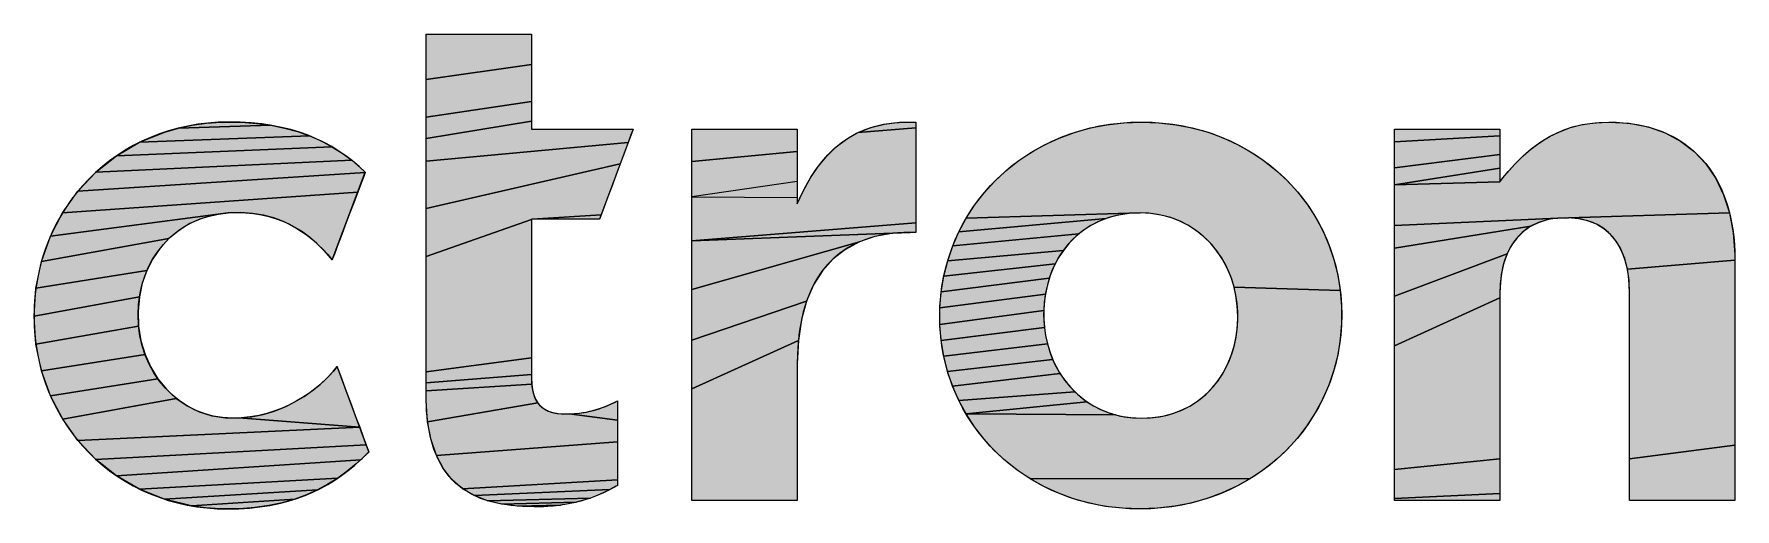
# Model space of a CAD drawing. Extents: x 0 to 420, y 0 to 297.
# Drawn here: x 301.72 to 311.43, y 33.35 to 36.06 of the extents above; entities that cross this region are included whole.
import ezdxf

# ---------------------------------------------------------------- set-up
doc = ezdxf.new("R2010")
doc.units = 0
doc.header["$LTSCALE"] = 23.1
doc.layers.get('0').update_dxf_attribs({"linetype": 'CONTINUOUS'})

# ---------------------------------------------------------------- blocks, each defined once
blk = doc.blocks.new('15988_TYCO_ELEC_HORIZ_BL0', base_point=(298.5958, 35.9609))
at = {"linetype": 'CONTINUOUS'}
for points in [[(304.5581, 36.0612), (304.5581, 36.0433), (304.5581, 36.0055), (304.5581, 35.9522), (304.5581, 35.888), (303.9557, 35.8015), (303.9557, 35.8894), (303.9557, 35.9616), (303.9557, 36.0159), (303.9557, 36.0501), (303.9557, 36.0619), (303.9591, 36.0619), (303.9849, 36.0619), (304.0317, 36.0619), (304.0943, 36.0619), (304.1677, 36.0619), (304.2468, 36.0619), (304.3266, 36.0619), (304.4019, 36.0619), (304.4677, 36.0619), (304.5189, 36.0619), (304.5504, 36.0619), (304.5572, 36.0619)], [(304.5581, 35.8176), (304.5581, 35.7454), (304.5581, 35.6761), (303.9557, 35.5869), (303.9557, 35.6999), (303.9557, 35.8015), (304.5581, 35.888)], [(304.5581, 35.6142), (304.5581, 35.5644), (303.9557, 35.4647), (303.9557, 35.5869), (304.5581, 35.6761)], [(303.356, 35.4511), (303.4177, 35.4182), (302.1875, 35.3661), (302.3194, 35.4433), (303.2906, 35.4799)], [(303.1478, 35.5246), (303.2213, 35.5044), (303.2906, 35.4799), (302.3194, 35.4433), (302.4639, 35.5021), (302.5406, 35.5241), (303.0697, 35.5403)], [(302.7862, 35.5582), (302.8292, 35.5589), (302.8527, 35.5587), (302.8988, 35.5575), (302.9868, 35.5513), (303.0697, 35.5403), (302.5406, 35.5241), (302.6199, 35.5409), (302.7018, 35.5523)], [(305.1267, 35.4855), (305.1104, 35.4417), (303.9557, 35.3354), (303.9557, 35.4647), (304.5581, 35.5644), (304.5581, 35.5311), (304.5581, 35.519), (304.5614, 35.519), (304.5711, 35.519), (304.6067, 35.519), (304.66, 35.519), (304.7262, 35.519), (304.8004, 35.519), (304.8777, 35.519), (304.9531, 35.519), (305.0217, 35.519), (305.0788, 35.519), (305.1193, 35.519), (305.1318, 35.519), (305.1383, 35.519), (305.1368, 35.5124)], [(306.7543, 35.5036), (306.7543, 35.4434), (306.7543, 35.3691), (306.7543, 35.2863), (306.7543, 35.2006), (306.7543, 35.1178), (306.7543, 35.0435), (306.7543, 34.9834), (305.475, 34.8806), (305.475, 35.0106), (305.475, 35.131), (306.0772, 35.1281), (306.0772, 35.1008), (306.0772, 35.0909), (306.1125, 35.1682), (306.152, 35.2399), (306.196, 35.3056), (306.2449, 35.3648), (306.2989, 35.4171), (306.3586, 35.4619), (306.4243, 35.4989), (306.7543, 35.5265)], [(306.0772, 35.5186), (306.0772, 35.5086), (306.0772, 35.4813), (306.0772, 35.4405), (306.0772, 35.39), (305.475, 35.3336), (305.475, 35.4109), (305.475, 35.4426), (305.475, 35.4691), (305.475, 35.4903), (305.475, 35.5058), (305.475, 35.5153), (305.475, 35.5186), (305.4787, 35.5186), (305.4891, 35.5186), (305.5056, 35.5186), (305.5275, 35.5186), (305.585, 35.5186), (305.656, 35.5186), (305.7352, 35.5186), (305.8171, 35.5186), (305.8962, 35.5186), (305.9673, 35.5186), (306.0247, 35.5186), (306.0467, 35.5186), (306.0632, 35.5186), (306.0736, 35.5186)], [(306.7543, 35.5585), (306.7543, 35.5547), (306.7543, 35.5438), (306.7543, 35.5265), (306.4243, 35.4989), (306.4964, 35.5275), (306.5751, 35.5473), (306.661, 35.5577)], [(307.9428, 35.555), (308.0432, 35.5589), (308.143, 35.5551), (308.2399, 35.5439), (308.3335, 35.5256), (308.4237, 35.5005), (308.5102, 35.4689), (308.5927, 35.431), (308.671, 35.3872), (308.7448, 35.3377), (308.8138, 35.2829), (308.8779, 35.2231), (308.9367, 35.1584), (308.99, 35.0893), (309.0375, 35.016), (309.079, 34.9388), (309.1142, 34.858), (309.1429, 34.7739), (309.1648, 34.6867), (309.1797, 34.5968), (308.5726, 34.6162), (308.5592, 34.6609), (308.5426, 34.704), (308.523, 34.7453), (308.5004, 34.7846), (308.475, 34.8218), (308.4468, 34.8567), (308.416, 34.8891), (308.3827, 34.9189), (308.3469, 34.9458), (308.3087, 34.9697), (308.2682, 34.9904), (308.2256, 35.0077), (308.1809, 35.0215), (308.1342, 35.0315), (308.0857, 35.0377), (308.0353, 35.0398), (307.0424, 35.0101), (307.0903, 35.0839), (307.144, 35.1537), (307.2032, 35.2189), (307.2677, 35.2794), (307.3373, 35.3348), (307.4116, 35.3848), (307.4904, 35.4292), (307.5734, 35.4675), (307.6604, 35.4996), (307.7512, 35.5251), (307.8454, 35.5437)], [(310.7134, 35.5589), (310.8303, 35.5518), (310.938, 35.531), (311.0359, 35.4968), (311.1239, 35.4499), (311.2016, 35.3906), (311.2688, 35.3194), (311.3249, 35.2369), (311.3699, 35.1435), (311.4033, 35.0397), (310.4232, 35.0101), (309.4895, 34.9686), (309.4895, 35.0898), (309.4895, 35.2004), (310.0916, 35.2183), (310.1009, 35.2301), (310.1394, 35.2769), (310.1803, 35.3221), (310.2238, 35.3652), (310.2704, 35.4055), (310.3204, 35.4425), (310.3743, 35.4755), (310.4323, 35.5038), (310.4948, 35.527), (310.5623, 35.5443), (310.635, 35.5551)], [(310.0916, 35.5173), (310.0916, 35.5044), (310.0916, 35.4811), (309.4895, 35.4462), (309.4895, 35.492), (309.4895, 35.5159), (309.4904, 35.519), (309.4972, 35.519), (309.5287, 35.519), (309.5798, 35.519), (309.6456, 35.519), (309.7209, 35.519), (309.8006, 35.519), (309.8797, 35.519), (309.9531, 35.519), (310.0157, 35.519), (310.0624, 35.519), (310.0782, 35.519), (310.0882, 35.519)], [(310.0916, 35.4498), (310.0916, 35.4132), (310.0916, 35.3737), (309.4895, 35.2982), (309.4895, 35.3809), (309.4895, 35.4462), (310.0916, 35.4811)], [(303.476, 35.3814), (303.5312, 35.3407), (302.0694, 35.2723), (302.1875, 35.3661), (303.4177, 35.4182)], [(305.0894, 35.3855), (305.0654, 35.3211), (303.9557, 35.0643), (303.9557, 35.3354), (305.1104, 35.4417)], [(306.0772, 35.3338), (306.0772, 35.2756), (306.0772, 35.2194), (305.475, 35.131), (305.475, 35.2395), (305.475, 35.3336), (306.0772, 35.39)], [(303.6089, 35.2729), (303.6078, 35.27), (301.9663, 35.1633), (302.0694, 35.2723), (303.5312, 35.3407), (303.5837, 35.2964)], [(304.9715, 35.069), (304.9566, 35.029), (304.5631, 35.004), (304.5581, 35.0027), (303.9557, 34.7911), (303.9557, 35.0643), (305.0654, 35.3211), (305.04, 35.2529), (305.0148, 35.1853), (304.9914, 35.1225)], [(310.0916, 35.3339), (310.0916, 35.2963), (309.4895, 35.2004), (309.4895, 35.2982), (310.0916, 35.3737)], [(310.0916, 35.2183), (309.4895, 35.2004), (310.0916, 35.2963), (310.0916, 35.2634), (310.0916, 35.2379), (310.0916, 35.2221), (310.0916, 35.2187)], [(303.5851, 35.2097), (303.5654, 35.1576), (301.8793, 35.0409), (301.9663, 35.1633), (303.6078, 35.27), (303.5997, 35.2486)], [(302.8966, 35.0416), (302.8253, 35.0398), (301.8096, 34.9067), (301.8793, 35.0409), (303.5654, 35.1576), (303.5424, 35.0966), (303.5175, 35.0308), (303.4925, 34.9645), (303.4688, 34.9019), (303.4482, 34.8471), (303.4321, 34.8046), (303.4222, 34.7784), (303.4201, 34.7727), (303.4198, 34.772), (303.4107, 34.7829), (303.373, 34.8251), (303.3327, 34.8648), (303.2896, 34.9016), (303.2437, 34.935), (303.1946, 34.9647), (303.1423, 34.9901), (303.0865, 35.0109), (303.027, 35.0267), (302.9638, 35.0371)], [(302.5431, 34.9396), (302.4868, 34.8928), (301.7584, 34.7624), (301.8096, 34.9067), (302.8253, 35.0398), (302.7473, 35.0291), (302.6739, 35.0084), (302.6056, 34.9784)], [(304.5581, 34.8206), (304.5581, 34.7135), (304.5581, 34.5957), (304.5581, 34.4752), (304.5581, 34.3594), (304.5581, 34.256), (304.5581, 34.2114), (303.9557, 34.1322), (303.9557, 34.2126), (303.9557, 34.3076), (303.9557, 34.4152), (303.9557, 34.533), (303.9557, 34.6591), (303.9557, 34.7911), (304.5581, 35.0027), (304.5581, 34.9925), (304.5581, 34.9729), (304.5581, 34.945), (304.5581, 34.9097)], [(304.5631, 35.004), (304.9566, 35.029), (304.9484, 35.007), (304.945, 35.004), (304.9283, 35.004), (304.8981, 35.004), (304.8577, 35.004), (304.8103, 35.004), (304.7592, 35.004), (304.7076, 35.004), (304.659, 35.004), (304.6165, 35.004), (304.5834, 35.004)], [(307.7209, 34.9471), (307.6858, 34.9206), (306.9651, 34.8511), (307.0006, 34.9323), (307.8414, 35.0082), (307.7987, 34.9911), (307.7586, 34.9707)], [(307.8864, 35.0217), (307.8414, 35.0082), (307.0006, 34.9323), (307.0424, 35.0101), (308.0353, 35.0398), (307.9834, 35.0377), (307.9338, 35.0317)], [(310.3153, 34.9859), (310.2683, 34.9635), (309.4895, 34.8389), (309.4895, 34.9686), (310.4232, 35.0101), (310.367, 35.0015)], [(310.4832, 35.0118), (310.4232, 35.0101), (311.4033, 35.0397), (311.4248, 34.9259), (311.4342, 34.8027), (311.4346, 34.7705), (310.8199, 34.7192), (310.8045, 34.7788), (310.7832, 34.8316), (310.7561, 34.8778), (310.7236, 34.9172), (310.6856, 34.9498), (310.6424, 34.9756), (310.5942, 34.9946), (310.5411, 35.0066)], [(302.395, 34.7776), (302.3607, 34.7104), (301.7268, 34.6094), (301.7584, 34.7624), (302.4868, 34.8928), (302.4372, 34.8386)], [(306.7224, 34.9285), (305.475, 34.8806), (306.7543, 34.9834), (306.7543, 34.9605), (306.7543, 34.9432), (306.7543, 34.9323), (306.7543, 34.9285), (306.7536, 34.9285), (306.7515, 34.9285), (306.7485, 34.9285), (306.7447, 34.9285), (306.7405, 34.9285), (306.7362, 34.9285), (306.732, 34.9285), (306.7282, 34.9285), (306.7252, 34.9285), (306.7232, 34.9285)], [(306.5202, 34.9044), (306.4316, 34.8741), (305.475, 34.6015), (305.475, 34.8806), (306.7224, 34.9285), (306.6173, 34.9225)], [(307.6236, 34.8593), (307.5965, 34.8249), (306.9362, 34.7666), (306.9651, 34.8511), (307.6858, 34.9206), (307.6534, 34.8912)], [(310.1579, 34.8555), (310.1323, 34.806), (309.4895, 34.5634), (309.4895, 34.8389), (310.2683, 34.9635), (310.2262, 34.9343), (310.1893, 34.8983)], [(306.1702, 34.6289), (306.1301, 34.5361), (305.475, 34.3129), (305.475, 34.6015), (306.4316, 34.8741), (306.3519, 34.8316), (306.2815, 34.7766), (306.2208, 34.7091)], [(307.5722, 34.7882), (307.5508, 34.7493), (306.9141, 34.6791), (306.9362, 34.7666), (307.5965, 34.8249)], [(310.0916, 34.5734), (310.0916, 34.5538), (309.4895, 34.2812), (309.4895, 34.5634), (310.1323, 34.806), (310.1127, 34.7498), (310.0993, 34.687), (310.0925, 34.6174), (310.0916, 34.5802)], [(302.3348, 34.6378), (302.3178, 34.5603), (301.716, 34.4496), (301.7268, 34.6094), (302.3607, 34.7104)], [(307.5323, 34.7086), (307.5167, 34.6661), (306.8991, 34.589), (306.9141, 34.6791), (307.5508, 34.7493)], [(311.4346, 34.7234), (311.4346, 34.6811), (311.4346, 34.6276), (311.4346, 34.5643), (311.4346, 34.4926), (311.4346, 34.4141), (311.4346, 34.2423), (311.4346, 34.0603), (311.4346, 33.8797), (311.4346, 33.7122), (310.8324, 33.6353), (310.8324, 33.7752), (310.8324, 33.9289), (310.8324, 34.0863), (310.8324, 34.2375), (310.8324, 34.3725), (310.8324, 34.4307), (310.8324, 34.4812), (310.8324, 34.5227), (310.8324, 34.5538), (310.8324, 34.5734), (310.8324, 34.5802), (310.8292, 34.653), (310.8199, 34.7192), (311.4346, 34.7705), (311.4346, 34.7685), (311.4346, 34.753)], [(307.5041, 34.622), (307.4946, 34.5764), (306.8915, 34.4966), (306.8991, 34.589), (307.5167, 34.6661)], [(308.5829, 34.57), (308.5726, 34.6162), (309.1797, 34.5968), (309.1872, 34.5045), (309.1872, 34.4105), (309.1796, 34.3181), (309.1646, 34.228), (309.1426, 34.1405), (309.1137, 34.056), (309.0782, 33.9747), (309.0363, 33.897), (308.9884, 33.8231), (308.9348, 33.7534), (308.8755, 33.6882), (308.811, 33.6277), (308.7415, 33.5723), (308.6671, 33.5223), (307.4077, 33.52), (307.3339, 33.5694), (307.2649, 33.6243), (307.2009, 33.6841), (307.1421, 33.7488), (307.0888, 33.8179), (307.0412, 33.8912), (307.8976, 33.8855), (307.9443, 33.8754), (307.9929, 33.8693), (308.0432, 33.8672), (308.0951, 33.8692), (308.1448, 33.8753), (308.1922, 33.8852), (308.2372, 33.8988), (308.2799, 33.9159), (308.32, 33.9363), (308.3577, 33.9599), (308.3927, 33.9864), (308.4252, 34.0158), (308.4549, 34.0477), (308.482, 34.0822), (308.5062, 34.1189), (308.5276, 34.1577), (308.5461, 34.1985), (308.5617, 34.241), (308.5743, 34.2851), (308.5838, 34.3307), (308.5901, 34.3775), (308.5934, 34.4253), (308.5933, 34.4742), (308.5898, 34.5227)], [(302.3104, 34.4785), (302.3132, 34.3927), (301.7269, 34.29), (301.716, 34.4496), (302.3178, 34.5603)], [(306.101, 34.4303), (306.0832, 34.3116), (305.475, 34.0338), (305.475, 34.3129), (306.1301, 34.5361)], [(307.4882, 34.5296), (307.485, 34.4818), (306.8915, 34.4027), (306.8915, 34.4966), (307.4946, 34.5764)], [(310.0916, 34.3076), (310.0916, 34.1633), (310.0916, 34.0078), (310.0916, 33.851), (310.0916, 33.7029), (310.0916, 33.6353), (309.4895, 33.5733), (309.4895, 33.6638), (309.4895, 33.7683), (309.4895, 33.8845), (309.4895, 34.0102), (309.4895, 34.2812), (310.0916, 34.5538), (310.0916, 34.5227), (310.0916, 34.4812), (310.0916, 34.4307), (310.0916, 34.3725)], [(307.485, 34.4329), (307.4885, 34.3845), (306.8991, 34.3104), (306.8915, 34.4027), (307.485, 34.4818)], [(302.3266, 34.3097), (302.3501, 34.2313), (301.7586, 34.1376), (301.7269, 34.29), (302.3132, 34.3927)], [(306.0772, 34.0367), (306.0772, 33.9442), (306.0772, 33.8412), (306.0772, 33.7346), (306.0772, 33.6315), (306.0772, 33.539), (306.0772, 33.4989), (306.0772, 33.4642), (306.0772, 33.4356), (306.0772, 33.4141), (306.0772, 33.4006), (306.0772, 33.3959), (306.0736, 33.3959), (306.0632, 33.3959), (306.0467, 33.3959), (306.0247, 33.3959), (305.9673, 33.3959), (305.8962, 33.3959), (305.8171, 33.3959), (305.7352, 33.3959), (305.656, 33.3959), (305.585, 33.3959), (305.5275, 33.3959), (305.5056, 33.3959), (305.4891, 33.3959), (305.4787, 33.3959), (305.475, 33.3959), (305.475, 33.3991), (305.475, 33.4086), (305.475, 33.4241), (305.475, 33.4453), (305.475, 33.4719), (305.475, 33.5035), (305.475, 33.5809), (305.475, 33.675), (305.475, 33.7834), (305.475, 33.9038), (305.475, 34.0338), (306.0832, 34.3116), (306.0772, 34.1799), (306.0772, 34.1751), (306.0772, 34.1616), (306.0772, 34.1401), (306.0772, 34.1115), (306.0772, 34.0768)], [(307.4954, 34.3371), (307.5057, 34.291), (306.9139, 34.2205), (306.8991, 34.3104), (307.4885, 34.3845)], [(302.3828, 34.1583), (302.424, 34.0916), (301.8101, 33.9939), (301.7586, 34.1376), (302.3501, 34.2313)], [(304.5581, 34.141), (304.5581, 34.1171), (303.9557, 34.0687), (303.9557, 34.1322), (304.5581, 34.2114), (304.5581, 34.1727)], [(307.5192, 34.2463), (307.5358, 34.2032), (306.9358, 34.1333), (306.9139, 34.2205), (307.5057, 34.291)], [(303.4405, 34.1524), (303.4477, 34.1615), (303.448, 34.1607), (303.4539, 34.1447), (303.4666, 34.1108), (303.4844, 34.0629), (303.5059, 34.0053), (303.5295, 33.9421), (303.5536, 33.8773), (303.5768, 33.8151), (302.8861, 33.8681), (302.9577, 33.8752), (303.0257, 33.8887), (303.09, 33.9077), (303.1505, 33.9317), (303.2071, 33.9596), (303.2595, 33.9909), (303.3076, 34.0248), (303.3514, 34.0604), (303.3906, 34.0971), (303.425, 34.134)], [(304.5581, 34.0969), (304.5595, 34.0616), (303.9557, 34.0242), (303.9557, 34.0687), (304.5581, 34.1171), (304.5581, 34.1021)], [(307.5554, 34.1619), (307.578, 34.1225), (306.9645, 34.0492), (306.9358, 34.1333), (307.5358, 34.2032)], [(307.6316, 34.0504), (307.6625, 34.018), (306.9997, 33.9684), (306.9645, 34.0492), (307.578, 34.1225), (307.6035, 34.0853)], [(302.473, 34.032), (302.5291, 33.9803), (301.8799, 33.8606), (301.8101, 33.9939), (302.424, 34.0916)], [(304.5638, 34.0298), (304.571, 34.0012), (304.5813, 33.976), (304.5947, 33.954), (303.9647, 33.8466), (303.956, 33.9657), (303.9557, 33.9979), (303.9557, 34.0009), (303.9557, 34.0242), (304.5595, 34.0616)], [(307.6958, 33.9882), (307.7317, 33.9613), (307.0412, 33.8912), (306.9997, 33.9684), (307.6625, 34.018)], [(302.8861, 33.8681), (303.5768, 33.8151), (301.9669, 33.7392), (301.8799, 33.8606), (302.5291, 33.9803), (302.5915, 33.9373), (302.6594, 33.9038), (302.7323, 33.8807), (302.8093, 33.8687)], [(304.7434, 33.8911), (304.7742, 33.8913), (305.0494, 33.8548), (305.0494, 33.7959), (305.0494, 33.7325), (304.015, 33.6536), (303.9846, 33.7428), (303.9647, 33.8466), (304.5947, 33.954), (304.6111, 33.9354), (304.6309, 33.92), (304.6539, 33.9079), (304.6803, 33.8991), (304.7101, 33.8935)], [(305.0377, 33.9599), (305.0494, 33.9661), (305.0494, 33.9633), (305.0494, 33.9426), (305.0494, 33.9051), (305.0494, 33.8548), (304.7742, 33.8913), (304.803, 33.893), (304.8313, 33.8958), (304.8591, 33.8999), (304.8862, 33.9052), (304.9129, 33.9116), (304.939, 33.9192), (304.9645, 33.9278), (304.9895, 33.9375), (305.0138, 33.9482)], [(307.8529, 33.8993), (307.8976, 33.8855), (307.0412, 33.8912), (307.7317, 33.9613), (307.7699, 33.9374), (307.8103, 33.9167)], [(303.5975, 33.7596), (303.6142, 33.7148), (302.0698, 33.6313), (301.9669, 33.7392), (303.5768, 33.8151)], [(305.0494, 33.6685), (305.0494, 33.6081), (305.0494, 33.5553), (305.0494, 33.5142), (304.1645, 33.4642), (304.1055, 33.5151), (304.0555, 33.5779), (304.015, 33.6536), (305.0494, 33.7325)], [(303.5863, 33.6327), (303.583, 33.6297), (302.1874, 33.5385), (302.0698, 33.6313), (303.6142, 33.7148), (303.6253, 33.685), (303.6294, 33.6741), (303.6284, 33.6731), (303.6273, 33.6721), (303.6263, 33.6711), (303.6253, 33.6701), (303.6243, 33.6691), (303.6233, 33.6681), (303.6223, 33.6671), (303.6213, 33.6661), (303.6203, 33.6651), (303.6193, 33.6641), (303.6182, 33.6631), (303.6156, 33.6605), (303.6123, 33.6574), (303.6091, 33.6542), (303.6059, 33.6511), (303.6026, 33.648), (303.5994, 33.6449), (303.5961, 33.6418), (303.5928, 33.6388), (303.5896, 33.6357)], [(303.5055, 33.5642), (303.4519, 33.5252), (302.3183, 33.4623), (302.1874, 33.5385), (303.583, 33.6297), (303.5813, 33.6282), (303.5565, 33.6062)], [(310.0916, 33.5736), (310.0916, 33.519), (310.0916, 33.4729), (310.0916, 33.4365), (309.4895, 33.4081), (309.4895, 33.4432), (309.4895, 33.499), (309.4895, 33.5733), (310.0916, 33.6353)], [(311.4346, 33.637), (311.4346, 33.5693), (311.4346, 33.5108), (311.4346, 33.4627), (311.4346, 33.4265), (311.4346, 33.4038), (311.4346, 33.3959), (311.4311, 33.3959), (311.4211, 33.3959), (311.4053, 33.3959), (311.3586, 33.3959), (311.296, 33.3959), (311.2226, 33.3959), (311.1435, 33.3959), (311.0638, 33.3959), (310.9885, 33.3959), (310.9228, 33.3959), (310.8716, 33.3959), (310.8401, 33.3959), (310.8333, 33.3959), (310.8324, 33.3976), (310.8324, 33.4109), (310.8324, 33.4365), (310.8324, 33.4729), (310.8324, 33.519), (310.8324, 33.5736), (310.8324, 33.6353), (311.4346, 33.7122)], [(303.3955, 33.4895), (303.3359, 33.4572), (302.4614, 33.4042), (302.3183, 33.4623), (303.4519, 33.5252)], [(303.2727, 33.4286), (303.2056, 33.404), (302.6154, 33.3659), (302.4614, 33.4042), (303.3359, 33.4572)], [(305.0409, 33.4778), (305.0063, 33.4588), (304.2318, 33.4244), (304.1645, 33.4642), (305.0494, 33.5142), (305.0494, 33.4889), (305.0494, 33.4835), (305.0494, 33.4828)], [(304.9336, 33.4251), (304.8952, 33.4106), (304.3069, 33.395), (304.2318, 33.4244), (305.0063, 33.4588), (304.9706, 33.4412)], [(308.6671, 33.5223), (308.5883, 33.4779), (308.5053, 33.4396), (308.4182, 33.4075), (308.3274, 33.382), (308.2332, 33.3635), (308.1357, 33.3521), (308.0353, 33.3483), (307.9356, 33.3521), (307.8387, 33.3632), (307.7451, 33.3815), (307.6549, 33.4067), (307.5685, 33.4383), (307.486, 33.4762), (307.4077, 33.52)], [(310.0916, 33.4109), (310.0916, 33.3976), (310.0908, 33.3959), (310.084, 33.3959), (310.071, 33.3959), (310.029, 33.3959), (309.9699, 33.3959), (309.8988, 33.3959), (309.8206, 33.3959), (309.7406, 33.3959), (309.6637, 33.3959), (309.5951, 33.3959), (309.5398, 33.3959), (309.5029, 33.3959), (309.493, 33.3959), (309.4895, 33.3959), (309.4895, 33.399), (309.4895, 33.4081), (310.0916, 33.4365)], [(303.058, 33.3675), (302.9768, 33.3562), (302.8901, 33.3497), (302.8446, 33.3484), (302.8213, 33.3483), (302.779, 33.349), (302.6961, 33.3547), (302.6154, 33.3659), (303.2056, 33.404), (303.1341, 33.3836)], [(304.8552, 33.3977), (304.8135, 33.3865), (304.3894, 33.375), (304.3069, 33.395), (304.8952, 33.4106)], [(304.7699, 33.3772), (304.7243, 33.3698), (304.4786, 33.3636), (304.3894, 33.375), (304.8135, 33.3865)], [(304.6766, 33.3644), (304.6265, 33.3611), (304.5739, 33.36), (304.4786, 33.3636), (304.7243, 33.3698)]]:
    blk.add_hatch(color=2, dxfattribs=at).paths.add_polyline_path(points)
at = {"color": 2, "linetype": 'CONTINUOUS'}
for points in [[(304.5581, 36.0612), (304.5581, 36.0433), (304.5581, 36.0055), (304.5581, 35.9522), (304.5581, 35.888), (303.9557, 35.8015), (303.9557, 35.8894), (303.9557, 35.9616), (303.9557, 36.0159), (303.9557, 36.0501), (303.9557, 36.0619), (303.9591, 36.0619), (303.9849, 36.0619), (304.0317, 36.0619), (304.0943, 36.0619), (304.1677, 36.0619), (304.2468, 36.0619), (304.3266, 36.0619), (304.4019, 36.0619), (304.4677, 36.0619), (304.5189, 36.0619), (304.5504, 36.0619), (304.5572, 36.0619), (304.5581, 36.0612)], [(304.5581, 35.8176), (304.5581, 35.7454), (304.5581, 35.6761), (303.9557, 35.5869), (303.9557, 35.6999), (303.9557, 35.8015), (304.5581, 35.888), (304.5581, 35.8176)], [(304.5581, 35.6142), (304.5581, 35.5644), (303.9557, 35.4647), (303.9557, 35.5869), (304.5581, 35.6761), (304.5581, 35.6142)], [(303.356, 35.4511), (303.4177, 35.4182), (302.1875, 35.3661), (302.3194, 35.4433), (303.2906, 35.4799), (303.356, 35.4511)], [(303.1478, 35.5246), (303.2213, 35.5044), (303.2906, 35.4799), (302.3194, 35.4433), (302.4639, 35.5021), (302.5406, 35.5241), (303.0697, 35.5403), (303.1478, 35.5246)], [(302.7862, 35.5582), (302.8292, 35.5589), (302.8527, 35.5587), (302.8988, 35.5575), (302.9868, 35.5513), (303.0697, 35.5403), (302.5406, 35.5241), (302.6199, 35.5409), (302.7018, 35.5523), (302.7862, 35.5582)], [(305.1267, 35.4855), (305.1104, 35.4417), (303.9557, 35.3354), (303.9557, 35.4647), (304.5581, 35.5644), (304.5581, 35.5311), (304.5581, 35.519), (304.5614, 35.519), (304.5711, 35.519), (304.6067, 35.519), (304.66, 35.519), (304.7262, 35.519), (304.8004, 35.519), (304.8777, 35.519), (304.9531, 35.519), (305.0217, 35.519), (305.0788, 35.519), (305.1193, 35.519), (305.1318, 35.519), (305.1383, 35.519), (305.1368, 35.5124), (305.1267, 35.4855)], [(306.7543, 35.5036), (306.7543, 35.4434), (306.7543, 35.3691), (306.7543, 35.2863), (306.7543, 35.2006), (306.7543, 35.1178), (306.7543, 35.0435), (306.7543, 34.9834), (305.475, 34.8806), (305.475, 35.0106), (305.475, 35.131), (306.0772, 35.1281), (306.0772, 35.1008), (306.0772, 35.0909), (306.1125, 35.1682), (306.152, 35.2399), (306.196, 35.3056), (306.2449, 35.3648), (306.2989, 35.4171), (306.3586, 35.4619), (306.4243, 35.4989), (306.7543, 35.5265), (306.7543, 35.5036)], [(306.0772, 35.5186), (306.0772, 35.5086), (306.0772, 35.4813), (306.0772, 35.4405), (306.0772, 35.39), (305.475, 35.3336), (305.475, 35.4109), (305.475, 35.4426), (305.475, 35.4691), (305.475, 35.4903), (305.475, 35.5058), (305.475, 35.5153), (305.475, 35.5186), (305.4787, 35.5186), (305.4891, 35.5186), (305.5056, 35.5186), (305.5275, 35.5186), (305.585, 35.5186), (305.656, 35.5186), (305.7352, 35.5186), (305.8171, 35.5186), (305.8962, 35.5186), (305.9673, 35.5186), (306.0247, 35.5186), (306.0467, 35.5186), (306.0632, 35.5186), (306.0736, 35.5186), (306.0772, 35.5186)], [(306.7543, 35.5585), (306.7543, 35.5547), (306.7543, 35.5438), (306.7543, 35.5265), (306.4243, 35.4989), (306.4964, 35.5275), (306.5751, 35.5473), (306.661, 35.5577), (306.7543, 35.5585)], [(307.9428, 35.555), (308.0432, 35.5589), (308.143, 35.5551), (308.2399, 35.5439), (308.3335, 35.5256), (308.4237, 35.5005), (308.5102, 35.4689), (308.5927, 35.431), (308.671, 35.3872), (308.7448, 35.3377), (308.8138, 35.2829), (308.8779, 35.2231), (308.9367, 35.1584), (308.99, 35.0893), (309.0375, 35.016), (309.079, 34.9388), (309.1142, 34.858), (309.1429, 34.7739), (309.1648, 34.6867), (309.1797, 34.5968), (308.5726, 34.6162), (308.5592, 34.6609), (308.5426, 34.704), (308.523, 34.7453), (308.5004, 34.7846), (308.475, 34.8218), (308.4468, 34.8567), (308.416, 34.8891), (308.3827, 34.9189), (308.3469, 34.9458), (308.3087, 34.9697), (308.2682, 34.9904), (308.2256, 35.0077), (308.1809, 35.0215), (308.1342, 35.0315), (308.0857, 35.0377), (308.0353, 35.0398), (307.0424, 35.0101), (307.0903, 35.0839), (307.144, 35.1537), (307.2032, 35.2189), (307.2677, 35.2794), (307.3373, 35.3348), (307.4116, 35.3848), (307.4904, 35.4292), (307.5734, 35.4675), (307.6604, 35.4996), (307.7512, 35.5251), (307.8454, 35.5437), (307.9428, 35.555)], [(310.7134, 35.5589), (310.8303, 35.5518), (310.938, 35.531), (311.0359, 35.4968), (311.1239, 35.4499), (311.2016, 35.3906), (311.2688, 35.3194), (311.3249, 35.2369), (311.3699, 35.1435), (311.4033, 35.0397), (310.4232, 35.0101), (309.4895, 34.9686), (309.4895, 35.0898), (309.4895, 35.2004), (310.0916, 35.2183), (310.1009, 35.2301), (310.1394, 35.2769), (310.1803, 35.3221), (310.2238, 35.3652), (310.2704, 35.4055), (310.3204, 35.4425), (310.3743, 35.4755), (310.4323, 35.5038), (310.4948, 35.527), (310.5623, 35.5443), (310.635, 35.5551), (310.7134, 35.5589)], [(310.0916, 35.5173), (310.0916, 35.5044), (310.0916, 35.4811), (309.4895, 35.4462), (309.4895, 35.492), (309.4895, 35.5159), (309.4904, 35.519), (309.4972, 35.519), (309.5287, 35.519), (309.5798, 35.519), (309.6456, 35.519), (309.7209, 35.519), (309.8006, 35.519), (309.8797, 35.519), (309.9531, 35.519), (310.0157, 35.519), (310.0624, 35.519), (310.0782, 35.519), (310.0882, 35.519), (310.0916, 35.5173)], [(310.0916, 35.4498), (310.0916, 35.4132), (310.0916, 35.3737), (309.4895, 35.2982), (309.4895, 35.3809), (309.4895, 35.4462), (310.0916, 35.4811), (310.0916, 35.4498)], [(303.476, 35.3814), (303.5312, 35.3407), (302.0694, 35.2723), (302.1875, 35.3661), (303.4177, 35.4182), (303.476, 35.3814)], [(305.0894, 35.3855), (305.0654, 35.3211), (303.9557, 35.0643), (303.9557, 35.3354), (305.1104, 35.4417), (305.0894, 35.3855)], [(306.0772, 35.3338), (306.0772, 35.2756), (306.0772, 35.2194), (305.475, 35.131), (305.475, 35.2395), (305.475, 35.3336), (306.0772, 35.39), (306.0772, 35.3338)], [(303.6089, 35.2729), (303.6078, 35.27), (301.9663, 35.1633), (302.0694, 35.2723), (303.5312, 35.3407), (303.5837, 35.2964), (303.6089, 35.2729)], [(304.9715, 35.069), (304.9566, 35.029), (304.5631, 35.004), (304.5581, 35.0027), (303.9557, 34.7911), (303.9557, 35.0643), (305.0654, 35.3211), (305.04, 35.2529), (305.0148, 35.1853), (304.9914, 35.1225), (304.9715, 35.069)], [(310.0916, 35.3339), (310.0916, 35.2963), (309.4895, 35.2004), (309.4895, 35.2982), (310.0916, 35.3737), (310.0916, 35.3339)], [(310.0916, 35.2183), (309.4895, 35.2004), (310.0916, 35.2963), (310.0916, 35.2634), (310.0916, 35.2379), (310.0916, 35.2221), (310.0916, 35.2187), (310.0916, 35.2183)], [(303.5851, 35.2097), (303.5654, 35.1576), (301.8793, 35.0409), (301.9663, 35.1633), (303.6078, 35.27), (303.5997, 35.2486), (303.5851, 35.2097)], [(302.8966, 35.0416), (302.8253, 35.0398), (301.8096, 34.9067), (301.8793, 35.0409), (303.5654, 35.1576), (303.5424, 35.0966), (303.5175, 35.0308), (303.4925, 34.9645), (303.4688, 34.9019), (303.4482, 34.8471), (303.4321, 34.8046), (303.4222, 34.7784), (303.4201, 34.7727), (303.4198, 34.772), (303.4107, 34.7829), (303.373, 34.8251), (303.3327, 34.8648), (303.2896, 34.9016), (303.2437, 34.935), (303.1946, 34.9647), (303.1423, 34.9901), (303.0865, 35.0109), (303.027, 35.0267), (302.9638, 35.0371), (302.8966, 35.0416)], [(302.5431, 34.9396), (302.4868, 34.8928), (301.7584, 34.7624), (301.8096, 34.9067), (302.8253, 35.0398), (302.7473, 35.0291), (302.6739, 35.0084), (302.6056, 34.9784), (302.5431, 34.9396)], [(304.5581, 34.8206), (304.5581, 34.7135), (304.5581, 34.5957), (304.5581, 34.4752), (304.5581, 34.3594), (304.5581, 34.256), (304.5581, 34.2114), (303.9557, 34.1322), (303.9557, 34.2126), (303.9557, 34.3076), (303.9557, 34.4152), (303.9557, 34.533), (303.9557, 34.6591), (303.9557, 34.7911), (304.5581, 35.0027), (304.5581, 34.9925), (304.5581, 34.9729), (304.5581, 34.945), (304.5581, 34.9097), (304.5581, 34.8206)], [(304.5631, 35.004), (304.9566, 35.029), (304.9484, 35.007), (304.945, 35.004), (304.9283, 35.004), (304.8981, 35.004), (304.8577, 35.004), (304.8103, 35.004), (304.7592, 35.004), (304.7076, 35.004), (304.659, 35.004), (304.6165, 35.004), (304.5834, 35.004), (304.5631, 35.004)], [(307.7209, 34.9471), (307.6858, 34.9206), (306.9651, 34.8511), (307.0006, 34.9323), (307.8414, 35.0082), (307.7987, 34.9911), (307.7586, 34.9707), (307.7209, 34.9471)], [(307.8864, 35.0217), (307.8414, 35.0082), (307.0006, 34.9323), (307.0424, 35.0101), (308.0353, 35.0398), (307.9834, 35.0377), (307.9338, 35.0317), (307.8864, 35.0217)], [(310.3153, 34.9859), (310.2683, 34.9635), (309.4895, 34.8389), (309.4895, 34.9686), (310.4232, 35.0101), (310.367, 35.0015), (310.3153, 34.9859)], [(310.4832, 35.0118), (310.4232, 35.0101), (311.4033, 35.0397), (311.4248, 34.9259), (311.4342, 34.8027), (311.4346, 34.7705), (310.8199, 34.7192), (310.8045, 34.7788), (310.7832, 34.8316), (310.7561, 34.8778), (310.7236, 34.9172), (310.6856, 34.9498), (310.6424, 34.9756), (310.5942, 34.9946), (310.5411, 35.0066), (310.4832, 35.0118)], [(302.395, 34.7776), (302.3607, 34.7104), (301.7268, 34.6094), (301.7584, 34.7624), (302.4868, 34.8928), (302.4372, 34.8386), (302.395, 34.7776)], [(306.7224, 34.9285), (305.475, 34.8806), (306.7543, 34.9834), (306.7543, 34.9605), (306.7543, 34.9432), (306.7543, 34.9323), (306.7543, 34.9285), (306.7536, 34.9285), (306.7515, 34.9285), (306.7485, 34.9285), (306.7447, 34.9285), (306.7405, 34.9285), (306.7362, 34.9285), (306.732, 34.9285), (306.7282, 34.9285), (306.7252, 34.9285), (306.7232, 34.9285), (306.7224, 34.9285)], [(306.5202, 34.9044), (306.4316, 34.8741), (305.475, 34.6015), (305.475, 34.8806), (306.7224, 34.9285), (306.6173, 34.9225), (306.5202, 34.9044)], [(307.6236, 34.8593), (307.5965, 34.8249), (306.9362, 34.7666), (306.9651, 34.8511), (307.6858, 34.9206), (307.6534, 34.8912), (307.6236, 34.8593)], [(310.1579, 34.8555), (310.1323, 34.806), (309.4895, 34.5634), (309.4895, 34.8389), (310.2683, 34.9635), (310.2262, 34.9343), (310.1893, 34.8983), (310.1579, 34.8555)], [(306.1702, 34.6289), (306.1301, 34.5361), (305.475, 34.3129), (305.475, 34.6015), (306.4316, 34.8741), (306.3519, 34.8316), (306.2815, 34.7766), (306.2208, 34.7091), (306.1702, 34.6289)], [(307.5722, 34.7882), (307.5508, 34.7493), (306.9141, 34.6791), (306.9362, 34.7666), (307.5965, 34.8249), (307.5722, 34.7882)], [(310.0916, 34.5734), (310.0916, 34.5538), (309.4895, 34.2812), (309.4895, 34.5634), (310.1323, 34.806), (310.1127, 34.7498), (310.0993, 34.687), (310.0925, 34.6174), (310.0916, 34.5802), (310.0916, 34.5734)], [(302.3348, 34.6378), (302.3178, 34.5603), (301.716, 34.4496), (301.7268, 34.6094), (302.3607, 34.7104), (302.3348, 34.6378)], [(307.5323, 34.7086), (307.5167, 34.6661), (306.8991, 34.589), (306.9141, 34.6791), (307.5508, 34.7493), (307.5323, 34.7086)], [(311.4346, 34.7234), (311.4346, 34.6811), (311.4346, 34.6276), (311.4346, 34.5643), (311.4346, 34.4926), (311.4346, 34.4141), (311.4346, 34.2423), (311.4346, 34.0603), (311.4346, 33.8797), (311.4346, 33.7122), (310.8324, 33.6353), (310.8324, 33.7752), (310.8324, 33.9289), (310.8324, 34.0863), (310.8324, 34.2375), (310.8324, 34.3725), (310.8324, 34.4307), (310.8324, 34.4812), (310.8324, 34.5227), (310.8324, 34.5538), (310.8324, 34.5734), (310.8324, 34.5802), (310.8292, 34.653), (310.8199, 34.7192), (311.4346, 34.7705), (311.4346, 34.7685), (311.4346, 34.753), (311.4346, 34.7234)], [(307.5041, 34.622), (307.4946, 34.5764), (306.8915, 34.4966), (306.8991, 34.589), (307.5167, 34.6661), (307.5041, 34.622)], [(308.5829, 34.57), (308.5726, 34.6162), (309.1797, 34.5968), (309.1872, 34.5045), (309.1872, 34.4105), (309.1796, 34.3181), (309.1646, 34.228), (309.1426, 34.1405), (309.1137, 34.056), (309.0782, 33.9747), (309.0363, 33.897), (308.9884, 33.8231), (308.9348, 33.7534), (308.8755, 33.6882), (308.811, 33.6277), (308.7415, 33.5723), (308.6671, 33.5223), (307.4077, 33.52), (307.3339, 33.5694), (307.2649, 33.6243), (307.2009, 33.6841), (307.1421, 33.7488), (307.0888, 33.8179), (307.0412, 33.8912), (307.8976, 33.8855), (307.9443, 33.8754), (307.9929, 33.8693), (308.0432, 33.8672), (308.0951, 33.8692), (308.1448, 33.8753), (308.1922, 33.8852), (308.2372, 33.8988), (308.2799, 33.9159), (308.32, 33.9363), (308.3577, 33.9599), (308.3927, 33.9864), (308.4252, 34.0158), (308.4549, 34.0477), (308.482, 34.0822), (308.5062, 34.1189), (308.5276, 34.1577), (308.5461, 34.1985), (308.5617, 34.241), (308.5743, 34.2851), (308.5838, 34.3307), (308.5901, 34.3775), (308.5934, 34.4253), (308.5933, 34.4742), (308.5898, 34.5227), (308.5829, 34.57)], [(302.3104, 34.4785), (302.3132, 34.3927), (301.7269, 34.29), (301.716, 34.4496), (302.3178, 34.5603), (302.3104, 34.4785)], [(306.101, 34.4303), (306.0832, 34.3116), (305.475, 34.0338), (305.475, 34.3129), (306.1301, 34.5361), (306.101, 34.4303)], [(307.4882, 34.5296), (307.485, 34.4818), (306.8915, 34.4027), (306.8915, 34.4966), (307.4946, 34.5764), (307.4882, 34.5296)], [(310.0916, 34.3076), (310.0916, 34.1633), (310.0916, 34.0078), (310.0916, 33.851), (310.0916, 33.7029), (310.0916, 33.6353), (309.4895, 33.5733), (309.4895, 33.6638), (309.4895, 33.7683), (309.4895, 33.8845), (309.4895, 34.0102), (309.4895, 34.2812), (310.0916, 34.5538), (310.0916, 34.5227), (310.0916, 34.4812), (310.0916, 34.4307), (310.0916, 34.3725), (310.0916, 34.3076)], [(307.485, 34.4329), (307.4885, 34.3845), (306.8991, 34.3104), (306.8915, 34.4027), (307.485, 34.4818), (307.485, 34.4329)], [(302.3266, 34.3097), (302.3501, 34.2313), (301.7586, 34.1376), (301.7269, 34.29), (302.3132, 34.3927), (302.3266, 34.3097)], [(306.0772, 34.0367), (306.0772, 33.9442), (306.0772, 33.8412), (306.0772, 33.7346), (306.0772, 33.6315), (306.0772, 33.539), (306.0772, 33.4989), (306.0772, 33.4642), (306.0772, 33.4356), (306.0772, 33.4141), (306.0772, 33.4006), (306.0772, 33.3959), (306.0736, 33.3959), (306.0632, 33.3959), (306.0467, 33.3959), (306.0247, 33.3959), (305.9673, 33.3959), (305.8962, 33.3959), (305.8171, 33.3959), (305.7352, 33.3959), (305.656, 33.3959), (305.585, 33.3959), (305.5275, 33.3959), (305.5056, 33.3959), (305.4891, 33.3959), (305.4787, 33.3959), (305.475, 33.3959), (305.475, 33.3991), (305.475, 33.4086), (305.475, 33.4241), (305.475, 33.4453), (305.475, 33.4719), (305.475, 33.5035), (305.475, 33.5809), (305.475, 33.675), (305.475, 33.7834), (305.475, 33.9038), (305.475, 34.0338), (306.0832, 34.3116), (306.0772, 34.1799), (306.0772, 34.1751), (306.0772, 34.1616), (306.0772, 34.1401), (306.0772, 34.1115), (306.0772, 34.0768), (306.0772, 34.0367)], [(307.4954, 34.3371), (307.5057, 34.291), (306.9139, 34.2205), (306.8991, 34.3104), (307.4885, 34.3845), (307.4954, 34.3371)], [(302.3828, 34.1583), (302.424, 34.0916), (301.8101, 33.9939), (301.7586, 34.1376), (302.3501, 34.2313), (302.3828, 34.1583)], [(304.5581, 34.141), (304.5581, 34.1171), (303.9557, 34.0687), (303.9557, 34.1322), (304.5581, 34.2114), (304.5581, 34.1727), (304.5581, 34.141)], [(307.5192, 34.2463), (307.5358, 34.2032), (306.9358, 34.1333), (306.9139, 34.2205), (307.5057, 34.291), (307.5192, 34.2463)], [(303.4405, 34.1524), (303.4477, 34.1615), (303.448, 34.1607), (303.4539, 34.1447), (303.4666, 34.1108), (303.4844, 34.0629), (303.5059, 34.0053), (303.5295, 33.9421), (303.5536, 33.8773), (303.5768, 33.8151), (302.8861, 33.8681), (302.9577, 33.8752), (303.0257, 33.8887), (303.09, 33.9077), (303.1505, 33.9317), (303.2071, 33.9596), (303.2595, 33.9909), (303.3076, 34.0248), (303.3514, 34.0604), (303.3906, 34.0971), (303.425, 34.134), (303.4405, 34.1524)], [(304.5581, 34.0969), (304.5595, 34.0616), (303.9557, 34.0242), (303.9557, 34.0687), (304.5581, 34.1171), (304.5581, 34.1021), (304.5581, 34.0969)], [(307.5554, 34.1619), (307.578, 34.1225), (306.9645, 34.0492), (306.9358, 34.1333), (307.5358, 34.2032), (307.5554, 34.1619)], [(307.6316, 34.0504), (307.6625, 34.018), (306.9997, 33.9684), (306.9645, 34.0492), (307.578, 34.1225), (307.6035, 34.0853), (307.6316, 34.0504)], [(302.473, 34.032), (302.5291, 33.9803), (301.8799, 33.8606), (301.8101, 33.9939), (302.424, 34.0916), (302.473, 34.032)], [(304.5638, 34.0298), (304.571, 34.0012), (304.5813, 33.976), (304.5947, 33.954), (303.9647, 33.8466), (303.956, 33.9657), (303.9557, 33.9979), (303.9557, 34.0009), (303.9557, 34.0242), (304.5595, 34.0616), (304.5638, 34.0298)], [(307.6958, 33.9882), (307.7317, 33.9613), (307.0412, 33.8912), (306.9997, 33.9684), (307.6625, 34.018), (307.6958, 33.9882)], [(302.8861, 33.8681), (303.5768, 33.8151), (301.9669, 33.7392), (301.8799, 33.8606), (302.5291, 33.9803), (302.5915, 33.9373), (302.6594, 33.9038), (302.7323, 33.8807), (302.8093, 33.8687), (302.8861, 33.8681)], [(304.7434, 33.8911), (304.7742, 33.8913), (305.0494, 33.8548), (305.0494, 33.7959), (305.0494, 33.7325), (304.015, 33.6536), (303.9846, 33.7428), (303.9647, 33.8466), (304.5947, 33.954), (304.6111, 33.9354), (304.6309, 33.92), (304.6539, 33.9079), (304.6803, 33.8991), (304.7101, 33.8935), (304.7434, 33.8911)], [(305.0377, 33.9599), (305.0494, 33.9661), (305.0494, 33.9633), (305.0494, 33.9426), (305.0494, 33.9051), (305.0494, 33.8548), (304.7742, 33.8913), (304.803, 33.893), (304.8313, 33.8958), (304.8591, 33.8999), (304.8862, 33.9052), (304.9129, 33.9116), (304.939, 33.9192), (304.9645, 33.9278), (304.9895, 33.9375), (305.0138, 33.9482), (305.0377, 33.9599)], [(307.8529, 33.8993), (307.8976, 33.8855), (307.0412, 33.8912), (307.7317, 33.9613), (307.7699, 33.9374), (307.8103, 33.9167), (307.8529, 33.8993)], [(303.5975, 33.7596), (303.6142, 33.7148), (302.0698, 33.6313), (301.9669, 33.7392), (303.5768, 33.8151), (303.5975, 33.7596)], [(305.0494, 33.6685), (305.0494, 33.6081), (305.0494, 33.5553), (305.0494, 33.5142), (304.1645, 33.4642), (304.1055, 33.5151), (304.0555, 33.5779), (304.015, 33.6536), (305.0494, 33.7325), (305.0494, 33.6685)], [(303.5863, 33.6327), (303.583, 33.6297), (302.1874, 33.5385), (302.0698, 33.6313), (303.6142, 33.7148), (303.6253, 33.685), (303.6294, 33.6741), (303.6284, 33.6731), (303.6273, 33.6721), (303.6263, 33.6711), (303.6253, 33.6701), (303.6243, 33.6691), (303.6233, 33.6681), (303.6223, 33.6671), (303.6213, 33.6661), (303.6203, 33.6651), (303.6193, 33.6641), (303.6182, 33.6631), (303.6156, 33.6605), (303.6123, 33.6574), (303.6091, 33.6542), (303.6059, 33.6511), (303.6026, 33.648), (303.5994, 33.6449), (303.5961, 33.6418), (303.5928, 33.6388), (303.5896, 33.6357), (303.5863, 33.6327)], [(303.5055, 33.5642), (303.4519, 33.5252), (302.3183, 33.4623), (302.1874, 33.5385), (303.583, 33.6297), (303.5813, 33.6282), (303.5565, 33.6062), (303.5055, 33.5642)], [(310.0916, 33.5736), (310.0916, 33.519), (310.0916, 33.4729), (310.0916, 33.4365), (309.4895, 33.4081), (309.4895, 33.4432), (309.4895, 33.499), (309.4895, 33.5733), (310.0916, 33.6353), (310.0916, 33.5736)], [(311.4346, 33.637), (311.4346, 33.5693), (311.4346, 33.5108), (311.4346, 33.4627), (311.4346, 33.4265), (311.4346, 33.4038), (311.4346, 33.3959), (311.4311, 33.3959), (311.4211, 33.3959), (311.4053, 33.3959), (311.3586, 33.3959), (311.296, 33.3959), (311.2226, 33.3959), (311.1435, 33.3959), (311.0638, 33.3959), (310.9885, 33.3959), (310.9228, 33.3959), (310.8716, 33.3959), (310.8401, 33.3959), (310.8333, 33.3959), (310.8324, 33.3976), (310.8324, 33.4109), (310.8324, 33.4365), (310.8324, 33.4729), (310.8324, 33.519), (310.8324, 33.5736), (310.8324, 33.6353), (311.4346, 33.7122), (311.4346, 33.637)], [(303.3955, 33.4895), (303.3359, 33.4572), (302.4614, 33.4042), (302.3183, 33.4623), (303.4519, 33.5252), (303.3955, 33.4895)], [(303.2727, 33.4286), (303.2056, 33.404), (302.6154, 33.3659), (302.4614, 33.4042), (303.3359, 33.4572), (303.2727, 33.4286)], [(305.0409, 33.4778), (305.0063, 33.4588), (304.2318, 33.4244), (304.1645, 33.4642), (305.0494, 33.5142), (305.0494, 33.4889), (305.0494, 33.4835), (305.0494, 33.4828), (305.0409, 33.4778)], [(304.9336, 33.4251), (304.8952, 33.4106), (304.3069, 33.395), (304.2318, 33.4244), (305.0063, 33.4588), (304.9706, 33.4412), (304.9336, 33.4251)], [(308.6671, 33.5223), (308.5883, 33.4779), (308.5053, 33.4396), (308.4182, 33.4075), (308.3274, 33.382), (308.2332, 33.3635), (308.1357, 33.3521), (308.0353, 33.3483), (307.9356, 33.3521), (307.8387, 33.3632), (307.7451, 33.3815), (307.6549, 33.4067), (307.5685, 33.4383), (307.486, 33.4762), (307.4077, 33.52), (308.6671, 33.5223)], [(310.0916, 33.4109), (310.0916, 33.3976), (310.0908, 33.3959), (310.084, 33.3959), (310.071, 33.3959), (310.029, 33.3959), (309.9699, 33.3959), (309.8988, 33.3959), (309.8206, 33.3959), (309.7406, 33.3959), (309.6637, 33.3959), (309.5951, 33.3959), (309.5398, 33.3959), (309.5029, 33.3959), (309.493, 33.3959), (309.4895, 33.3959), (309.4895, 33.399), (309.4895, 33.4081), (310.0916, 33.4365), (310.0916, 33.4109)], [(303.058, 33.3675), (302.9768, 33.3562), (302.8901, 33.3497), (302.8446, 33.3484), (302.8213, 33.3483), (302.779, 33.349), (302.6961, 33.3547), (302.6154, 33.3659), (303.2056, 33.404), (303.1341, 33.3836), (303.058, 33.3675)], [(304.8552, 33.3977), (304.8135, 33.3865), (304.3894, 33.375), (304.3069, 33.395), (304.8952, 33.4106), (304.8552, 33.3977)], [(304.7699, 33.3772), (304.7243, 33.3698), (304.4786, 33.3636), (304.3894, 33.375), (304.8135, 33.3865), (304.7699, 33.3772)], [(304.6766, 33.3644), (304.6265, 33.3611), (304.5739, 33.36), (304.4786, 33.3636), (304.7243, 33.3698), (304.6766, 33.3644)]]:
    blk.add_lwpolyline(points, dxfattribs=at)
for points, knots in [([(304.5581, 35.519), (304.5581, 35.519), (304.5581, 36.0619), (304.5581, 36.0619), (304.5581, 36.0619), (303.9557, 36.0619), (303.9557, 36.0619), (303.9557, 36.0619), (303.9557, 33.9979), (303.9557, 33.9979), (303.9557, 33.5065), (304.2054, 33.36), (304.5739, 33.36), (304.7759, 33.36), (304.9224, 33.4078), (305.0494, 33.4828), (305.0494, 33.4828), (305.0494, 33.9661), (305.0494, 33.9661), (304.9622, 33.9187), (304.8628, 33.891), (304.7522, 33.891), (304.6174, 33.891), (304.5581, 33.9584), (304.5581, 34.0969), (304.5581, 34.0969), (304.5581, 35.004), (304.5581, 35.004), (304.5581, 35.004), (304.9473, 35.004), (304.9473, 35.004), (304.9473, 35.004), (305.1392, 35.519), (305.1392, 35.519), (305.1392, 35.519), (304.5581, 35.519), (304.5581, 35.519)], [0, 0, 0, 0, 1, 1, 1, 2, 2, 2, 3, 3, 3, 4, 4, 4, 5, 5, 5, 6, 6, 6, 7, 7, 7, 8, 8, 8, 9, 9, 9, 10, 10, 10, 11, 11, 11, 12, 12, 12, 12]), ([(306.0772, 35.0909), (306.0772, 35.0909), (306.0772, 35.5186), (306.0772, 35.5186), (306.0772, 35.5186), (305.475, 35.5186), (305.475, 35.5186), (305.475, 35.5186), (305.475, 33.3959), (305.475, 33.3959), (305.475, 33.3959), (306.0772, 33.3959), (306.0772, 33.3959), (306.0772, 33.3959), (306.0772, 34.1799), (306.0772, 34.1799), (306.0772, 34.6871), (306.3226, 34.9285), (306.7224, 34.9285), (306.7224, 34.9285), (306.7543, 34.9285), (306.7543, 34.9285), (306.7543, 34.9285), (306.7543, 35.5585), (306.7543, 35.5585), (306.398, 35.5743), (306.1997, 35.3839), (306.0772, 35.0909)], [0, 0, 0, 0, 1, 1, 1, 2, 2, 2, 3, 3, 3, 4, 4, 4, 5, 5, 5, 6, 6, 6, 7, 7, 7, 8, 8, 8, 9, 9, 9, 9]), ([(303.6294, 33.6741), (303.6255, 33.6703), (303.6218, 33.6665), (303.618, 33.6629), (303.6059, 33.6511), (303.5938, 33.6394), (303.5813, 33.6282), (303.3976, 33.4604), (303.1737, 33.3483), (302.8213, 33.3483), (302.1834, 33.3483), (301.716, 33.8394), (301.716, 34.4496), (301.716, 35.0598), (302.1795, 35.5589), (302.8292, 35.5589), (303.1848, 35.5589), (303.4216, 35.4523), (303.6089, 35.2729), (303.6089, 35.2729), (303.4198, 34.772), (303.4198, 34.772), (303.285, 34.9365), (303.1009, 35.0588), (302.8253, 35.0398), (302.5248, 35.0191), (302.3101, 34.7745), (302.3101, 34.4575), (302.3101, 34.1286), (302.5475, 33.8672), (302.8491, 33.8672), (303.1301, 33.8672), (303.3413, 34.0257), (303.4477, 34.1615), (303.4477, 34.1615), (303.6294, 33.6741), (303.6294, 33.6741)], [0, 0, 0, 0, 1, 1, 1, 2, 2, 2, 3, 3, 3, 4, 4, 4, 5, 5, 5, 6, 6, 6, 7, 7, 7, 8, 8, 8, 9, 9, 9, 10, 10, 10, 11, 11, 11, 12, 12, 12, 12]), ([(308.0432, 35.5589), (307.3818, 35.5589), (306.8906, 35.0636), (306.8906, 34.4496), (306.8906, 33.8357), (307.3778, 33.3483), (308.0353, 33.3483), (308.697, 33.3483), (309.1882, 33.8434), (309.1882, 34.4575), (309.1882, 35.0716), (308.701, 35.5589), (308.0432, 35.5589)], [0, 0, 0, 0, 1, 1, 1, 2, 2, 2, 3, 3, 3, 4, 4, 4, 4]), ([(310.7134, 35.5589), (310.4084, 35.5589), (310.2303, 35.3963), (310.0916, 35.2183), (310.0916, 35.2183), (310.0916, 35.519), (310.0916, 35.519), (310.0916, 35.519), (309.4895, 35.519), (309.4895, 35.519), (309.4895, 35.519), (309.4895, 33.3959), (309.4895, 33.3959), (309.4895, 33.3959), (310.0916, 33.3959), (310.0916, 33.3959), (310.0916, 33.3959), (310.0916, 34.5802), (310.0916, 34.5802), (310.0916, 34.8657), (310.2381, 35.0121), (310.468, 35.0121), (310.6979, 35.0121), (310.8324, 34.8657), (310.8324, 34.5802), (310.8324, 34.5802), (310.8324, 33.3959), (310.8324, 33.3959), (310.8324, 33.3959), (311.4346, 33.3959), (311.4346, 33.3959), (311.4346, 33.3959), (311.4346, 34.7705), (311.4346, 34.7705), (311.4346, 35.2579), (311.1691, 35.5589), (310.7134, 35.5589)], [0, 0, 0, 0, 1, 1, 1, 2, 2, 2, 3, 3, 3, 4, 4, 4, 5, 5, 5, 6, 6, 6, 7, 7, 7, 8, 8, 8, 9, 9, 9, 10, 10, 10, 11, 11, 11, 12, 12, 12, 12]), ([(308.0432, 33.8672), (307.7104, 33.8672), (307.4846, 34.1367), (307.4846, 34.4575), (307.4846, 34.7745), (307.6909, 35.0398), (308.0353, 35.0398), (308.3682, 35.0398), (308.5938, 34.7705), (308.5938, 34.4496), (308.5938, 34.1326), (308.388, 33.8672), (308.0432, 33.8672)], [0, 0, 0, 0, 1, 1, 1, 2, 2, 2, 3, 3, 3, 4, 4, 4, 4])]:
    blk.add_open_spline(points, degree=3, knots=knots, dxfattribs=at)
blk.add_solid([(306.0772, 35.169), (306.0772, 35.1281), (306.0772, 35.2194), (305.475, 35.131)], dxfattribs=at)

msp = doc.modelspace()

# ---------------------------------------------------------------- block references
at = {"color": 2, "linetype": 'CONTINUOUS'}
msp.add_blockref('15988_TYCO_ELEC_HORIZ_BL0', (298.5958, 35.9609), dxfattribs=at)

doc.saveas('drawing.dxf')
